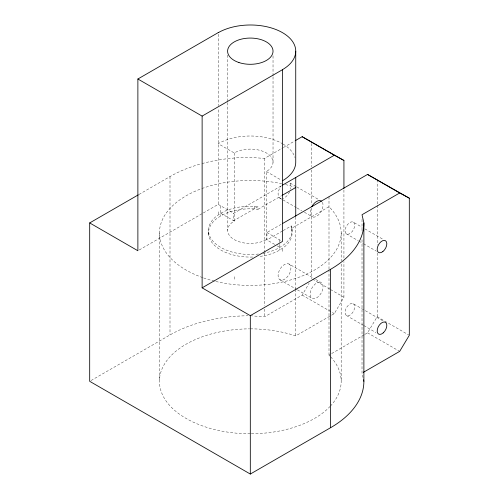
<?xml version="1.0" encoding="UTF-8"?>
<svg xmlns="http://www.w3.org/2000/svg" width="499" height="499" viewBox="0 0 499 499"><rect width="100%" height="100%" fill="white"/><g stroke="black" fill="none" stroke-linecap="round" stroke-linejoin="round"><path stroke-width="0.37" stroke-dasharray="2.5 1.87" d="M203.343 212.954L218.188 204.378L218.188 108.738M250.311 315.742L264.514 316.828L302.163 295.084L309.106 283.301M331.629 315.168L334.293 313.634L343.93 297.267L343.93 261.507M364.888 334.367L367.545 332.833L377.182 316.728L377.182 252.85M138.959 194.485L170.003 176.559A113.572 65.575 0 0 1 201.315 163.772M202.045 163.572A113.572 65.575 0 0 1 250.311 157.353L264.514 158.433L282.665 147.953M283.338 147.567L294.772 140.968M139.227 249.968L202.663 213.341M218.188 204.378L233.682 213.329L281.573 185.678M252.7 257.035A41.797 24.133 0 0 1 213.678 244.56A41.797 24.133 0 0 1 216.385 218.849L221.138 215.662A41.797 24.133 0 0 1 254.484 208.931L257.977 209.318L257.977 206.717L233.682 220.745L233.682 213.329M257.977 209.318L281.579 195.689M282.471 230.981L266.94 239.944L266.94 232.528L281.105 224.35M283.145 230.594L291.248 225.916L291.99 228.548L291.99 231.143A41.797 24.133 0 0 1 284.243 247.036L279.484 250.224A41.797 24.133 0 0 1 258.482 256.605M291.99 231.143L291.248 228.511L328.997 206.711A90.862 52.457 0 0 1 318.487 267.62A90.862 52.457 0 0 1 215.163 281.317M91.043 380.537L170.003 334.954A113.572 65.575 0 0 1 247.984 315.761M250.311 328.86A90.862 52.457 0 0 1 295.739 335.889L330.968 315.549M330.151 356.28A90.862 52.457 0 0 0 328.997 355.088L330.993 353.934M331.654 353.554L364.226 334.754M258.482 254.01A41.797 24.133 0 0 1 215.169 243.406A41.797 24.133 0 0 1 216.385 216.254L221.138 213.067A41.797 24.133 0 0 1 254.484 206.337L257.977 206.717M296.044 186.495L289.351 182.634A9.088 5.246 -60 0 1 290.574 189.208M296.712 186.882L318.799 199.631M274.675 244.41L266.372 239.62L266.372 171.506A22.717 13.117 0 0 0 266.372 152.956A22.717 13.117 0 0 0 234.249 152.956L218.188 143.687A45.428 26.229 0 0 1 282.434 143.687M266.372 171.506L281.099 180.008M353.554 222.323A6.818 3.936 -60 0 1 350.741 233.021A6.818 3.936 -60 0 1 345.339 228.792A6.818 3.936 -60 0 1 353.554 222.323L362.255 227.344M364.931 228.891L383.669 239.707M346.206 233.763L358.251 240.718M358.924 241.104L362.935 243.425M363.609 243.811L376.321 251.153M279.646 197.96L282.322 199.506M282.995 199.893L296.375 207.621M297.048 208.008L301.733 210.709M304.409 212.256L311.769 216.504M266.94 232.528L281.137 240.724M220.789 213.304L234.249 221.076A22.717 13.117 0 0 0 234.249 239.62A22.717 13.117 0 0 0 266.372 239.62M277.257 245.901L279.833 247.392M289.04 264.033A9.088 5.246 -60 0 1 286.158 278.105A9.088 5.246 -60 0 1 278.292 273.564A9.088 5.246 -60 0 1 289.04 264.033L315.143 279.103M315.811 279.49L321.163 282.577A9.088 5.246 -60 0 1 318.287 296.656A9.088 5.246 -60 0 1 310.415 292.108A9.088 5.246 -60 0 1 321.163 282.577M312.474 279.109L329.87 289.152M330.544 289.539L343.93 297.267M377.182 316.728L408.637 334.885M353.286 303.748A6.818 3.936 -60 0 1 351.128 314.301A6.818 3.936 -60 0 1 345.227 310.896A6.818 3.936 -60 0 1 353.286 303.748L383.4 321.138M346.474 315.549L363.203 325.211M363.871 325.598L375.922 332.552M279.958 279.771L296.687 289.432M297.354 289.819L312.081 298.315M302.163 295.084L334.293 313.634M367.545 332.833L399.674 351.377M363.035 377.593L362.018 373.121L362.018 238.023M377.182 179.628L377.182 204.559M377.182 205.339L377.182 245.065M362.018 219.385L362.018 231.031M343.93 189.988L343.93 258.401M341.173 232.946L341.173 260.908M341.173 264.015L341.173 381.317M328.997 196.7L328.997 268.861M328.997 269.635L328.997 355.088M311.806 143.456L311.806 166.778M311.806 169.891L311.806 204.871M311.806 207.977L311.806 278.723M295.739 217.034L295.739 288.503M295.739 289.277L295.739 335.889M291.248 225.916L291.248 228.511M282.434 248.895L282.434 251.49M279.833 239.975L279.833 249.987M273.028 55.844L273.028 76.035M273.028 76.809L273.028 162.231M264.514 158.433L264.514 252.382M264.514 253.155L264.514 305.956M264.514 309.062L264.514 316.828M254.484 206.337L254.484 208.931M234.249 152.956L234.249 221.076M234.249 276.714L234.249 279.309M227.594 55.077L227.594 101.815M227.594 102.594L227.594 230.345M220.789 205.881L220.789 215.899M218.188 34.188L218.188 105.632M218.188 211.801L218.188 214.395M208.632 232.141L208.632 234.742M170.003 176.559L170.003 334.954M159.449 232.946L159.449 381.317M283.12 144.092A45.428 26.229 0 0 1 295.052 157.672M330.712 356.879A90.862 52.457 0 0 1 330.712 405.756M330.151 406.361A90.862 52.457 0 0 1 251.072 433.774M250.311 433.774A90.862 52.457 0 0 1 159.449 381.535A90.862 52.457 0 0 1 249.55 328.86M214.402 281.13A90.862 52.457 0 0 1 203.38 277.862M202.631 277.594A90.862 52.457 0 0 1 201.141 188.828M201.883 188.56A90.862 52.457 0 0 1 281.623 183.701M285.465 184.568A90.862 52.457 0 0 1 294.329 187.05M322.398 202.257A9.088 5.246 -60 0 1 316.447 216.36A9.088 5.246 -60 0 1 311.008 208.482M289.576 191.909A9.088 5.246 -60 0 1 282.939 198.39M280.9 198.521A9.088 5.246 -60 0 1 281.317 185.69M291.99 228.548A41.797 24.133 0 0 1 284.243 244.435L279.484 247.623A41.797 24.133 0 0 1 262.948 253.349"/><path stroke-width="0.75" d="M218.256 32.678A45.428 26.198 -0.1 0 1 282.496 32.653A45.428 26.198 -0.1 0 1 282.384 69.698L282.434 241.472L202.126 287.842L202.126 116.099L137.88 79.004L137.88 250.748L89.689 222.928L89.689 381.317L250.311 474.05L330.619 427.687A113.572 65.575 0 0 0 363.883 381.317L363.883 222.928L362.018 214.726L399.674 192.988L409.311 198.178L409.311 335.272L399.674 351.377L363.359 372.341M137.88 79.004L218.188 32.635M202.126 116.099L282.434 69.729M89.689 222.928L138.285 194.872M295.439 140.575L302.163 136.695L343.93 160.453L343.93 188.435M282.253 185.285L334.293 155.239L343.93 160.453M282.253 195.302L295.739 187.512M282.453 223.571L367.545 174.444L409.311 198.178M202.126 287.842L250.311 315.661L330.619 269.292A113.572 65.575 0 0 0 363.883 222.928M302.163 136.695L334.293 155.239M367.545 174.444L399.674 192.988M363.546 379.826L363.883 381.317M330.619 269.292L330.619 427.687M295.739 51.179L295.739 162.231A45.428 26.229 0 0 1 282.434 180.781M295.739 177.501L295.739 216.254M250.311 315.661L250.311 474.05M311.813 206.698A9.088 5.246 -60 0 1 321.475 201.178M238.952 62.543A22.717 13.117 0 0 0 273.028 51.185A22.717 13.117 0 0 0 238.952 39.826A22.717 13.117 0 0 0 238.952 62.543M383.251 332.852A6.818 3.936 -60 0 0 385.409 322.292A6.818 3.936 -60 0 0 377.35 329.44A6.818 3.936 -60 0 0 383.251 332.852M382.87 251.565A6.818 3.936 -60 0 0 385.677 240.867A6.818 3.936 -60 0 0 377.462 247.336A6.818 3.936 -60 0 0 382.87 251.565"/></g></svg>
